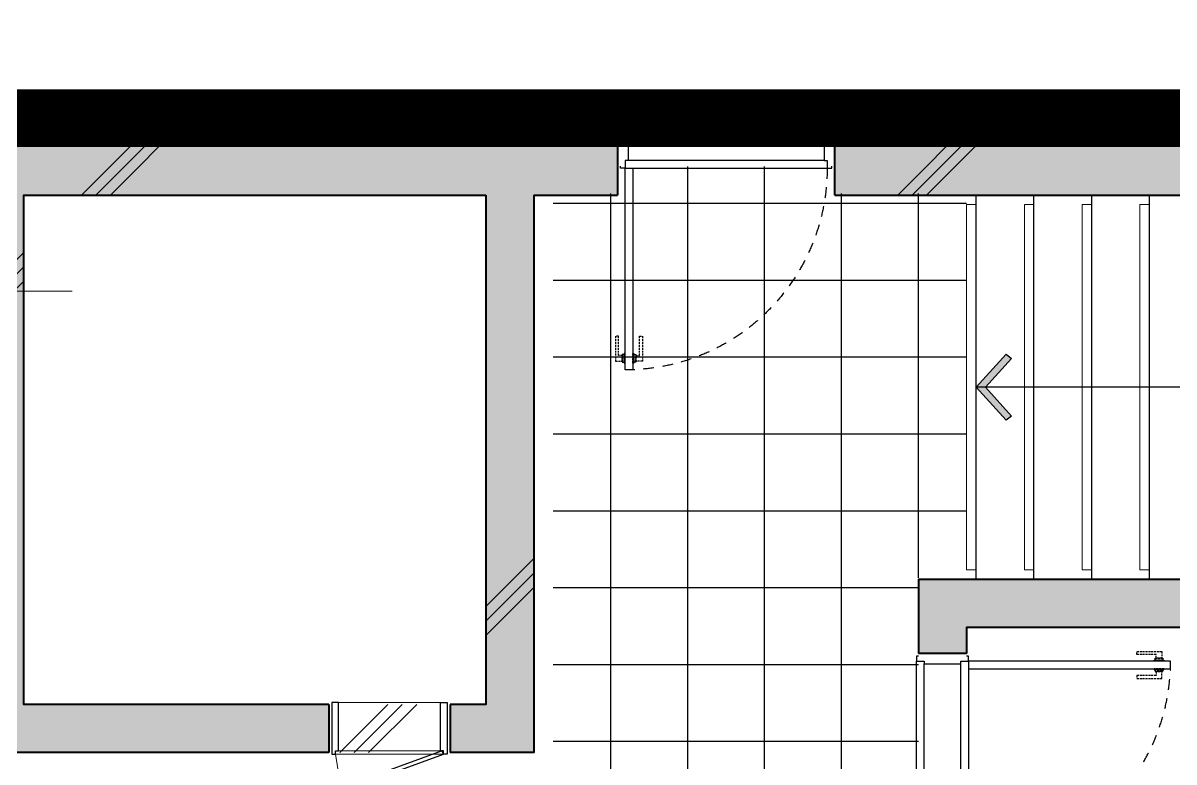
# Model space of a CAD drawing. Header units: millimetres. Extents: x 3546612 to 5615882, y 547008 to 3162891.
# Drawn here: x 5368720 to 5374703, y 2454518 to 2458363 of the extents above; entities that cross this region are included whole.
import ezdxf

# ---------------------------------------------------------------- set-up
doc = ezdxf.new("R2010")
doc.units = ezdxf.units.MM
doc.linetypes.add('XR-평면도$0$DASHEDX2', pattern=[1.5, 1, -0.5])
doc.linetypes.add('XR-평면도$0$HID', pattern=[2, 1.1, -0.9])
for name, color, linetype in [('HEB-Angle joint', 1, 'Continuous'), ('HEB-Area(PC Topping)', 3, 'Continuous'), ('XR-평면도$0$A-CONC-SOLD', 9, 'Continuous'), ('XR-평면도$0$A-ELEV-PATT', 9, 'Continuous')]:
    doc.layers.add(name, color=color, linetype=linetype)
for name, color, linetype, lineweight in [('XR-평면도$0$A-CNTL', 9, 'Continuous', 15), ('XR-평면도$0$A-CONC-LIN1', 9, 'Continuous', 40), ('XR-평면도$0$A-DWXM-DOOR', 9, 'Continuous', 25), ('XR-평면도$0$A-DWXM-ELEV', 9, 'Continuous', 18), ('XR-평면도$0$A-ELEV-LIN3', 9, 'Continuous', 18), ('XR-평면도$0$A-SSXM-STAIR', 9, 'Continuous', 25), ('XR-평면도$0$A-XXXX-HATC', 9, 'Continuous', 18), ('XR-평면도$0$A-XXXX-SYMB', 9, 'Continuous', 25)]:
    doc.layers.add(name, color=color, linetype=linetype, lineweight=lineweight)

# ---------------------------------------------------------------- blocks, each defined once
blk = doc.blocks.new('XR-평면도$0$RAMP_내려감(기준층) (220802)')
at = {"layer": 'XR-평면도$0$A-CNTL', "ltscale": 300}
blk.add_lwpolyline([(-24300, -25700), (25700, -25700)], dxfattribs=at)
blk = doc.blocks.new('XR-평면도$0$ARROW')
blk.add_lwpolyline([(-0.002, 0.87), (0.738, 0), (-0.002, -0.87), (0.15, -1), (1, 0), (0.15, 1)], close=True)
for points in [[(-0.002, 0.87), (0.15, 1), (0.738, 0), (1, 0)], [(0.738, 0), (1, 0), (-0.002, -0.87), (0.15, -1)]]:
    blk.add_solid(points)
blk = doc.blocks.new('XR-평면도$0$도어_008')
at = {"layer": 'XR-평면도$0$A-DWXM-DOOR'}
blk.add_lwpolyline([(65, 0), (65, 1050), (25, 1050), (25, 0)], close=True, dxfattribs=at)
at = {"layer": 'XR-평면도$0$A-DWXM-DOOR', "color": 9, "linetype": 'XR-평면도$0$DASHEDX2', "ltscale": 10}
for points in [[(-25, 1005), (10, 1005), (10, 975), (-10, 975), (-10, 875), (-25, 875)], [(20, 1010), (20, 970), (10, 970), (10, 1010)], [(20, 965), (20, 1015), (25, 1015), (25, 965)], [(70, 965), (70, 1015), (65, 1015), (65, 965)], [(70, 1010), (70, 970), (80, 970), (80, 1010)], [(115, 1005), (80, 1005), (80, 975), (100, 975), (100, 875), (115, 875)]]:
    blk.add_lwpolyline(points, close=True, dxfattribs=at)
at = {"layer": 'XR-평면도$0$A-DWXM-DOOR', "color": 0}
for points in [[(0, -260), (0, -270), (25, -270), (25, -230), (40, -230), (40, -40), (25, -40), (25, 0), (0, 0), (0, -10)], [(1100, -260), (1100, -270), (1075, -270), (1075, -230), (1060, -230), (1060, -40), (1075, -40), (1075, 0), (1100, 0), (1100, -10)]]:
    blk.add_lwpolyline(points, dxfattribs=at)
at = {"layer": 'XR-평면도$0$A-DWXM-DOOR', "color": 9}
for points in [[(25, 0), (1075, 0)], [(1060, -40), (40, -40)], [(1060, -230), (40, -230)], [(1075, -270), (25, -270)]]:
    blk.add_lwpolyline(points, dxfattribs=at)
at = {"layer": 'XR-평면도$0$A-DWXM-DOOR', "color": 1, "linetype": 'XR-평면도$0$HID', "ltscale": 50}
blk.add_arc((25, 0), 1050, 0, 90, dxfattribs=at)
blk = doc.blocks.new('XR-평면도$0$점검용도어250(210707)')
at = {"layer": 'XR-평면도$0$A-DWXM-DOOR'}
blk.add_lwpolyline([(-273.7, 252.6), (252.6, 444.1), (246.2, 461.5), (-280, 270)], close=True, dxfattribs=at)
for points in [[(-300, 270), (-280, 270), (-280, 251.5), (-265, 251.5), (-265, 0), (-300, 0), (-300, 270)], [(300, 270), (280, 270), (280, 251.5), (265, 251.5), (265, 0), (300, 0), (300, 270)]]:
    blk.add_lwpolyline(points, dxfattribs=at)
at = {"layer": 'XR-평면도$0$A-DWXM-ELEV'}
for p, q in [((252.6, 444.1), (280, 270)), ((280, 270), (-280, 270)), ((-265, 251.5), (265, 251.5)), ((-265, 0), (265, 0))]:
    blk.add_line(p, q, dxfattribs=at)
blk = doc.blocks.new('XR-평면도$0$CORE_03_06_B2F 3F에서8F (230330)')
at = {"layer": 'XR-평면도$0$A-CONC-SOLD'}
h = blk.add_hatch(dxfattribs=at)
h.set_pattern_fill('CONC', color=256, scale=100, angle=180)
h.set_pattern_definition([(225, (259193, 729020.6), (2121.32, -2121.32), []), (225, (259193, 728945.6), (2121.32, -2121.32), []), (225, (259193, 728870.6), (2121.32, -2121.32), [])])
h.paths.add_polyline_path([(0, 0), (10950, 0), (10950, 10700), (10550, 10700), (10550, 10000), (7300, 10000), (7300, 9550), (7550, 9550), (7550, 9750), (10550, 9750), (10550, 7250), (8850, 7250), (8850, 7000), (10550, 7000), (10550, 400), (7550, 400), (7550, 7000), (7750, 7000), (7750, 7250), (7550, 7250), (7550, 8450), (7300, 8450), (7300, 5550), (6850, 5550), (6850, 5300), (7300, 5300), (7300, 400), (3500, 400), (3500, 900), (3250, 900), (3250, 400), (400, 400), (400, 2700), (3250, 2700), (3250, 2200), (3500, 2200), (3500, 3500), (3250, 3500), (3250, 2950), (400, 2950), (400, 5300), (3250, 5300), (3250, 4700), (3500, 4700), (3500, 5300), (5750, 5300), (5750, 5550), (5300, 5550), (5300, 7900), (5050, 7900), (5050, 5550), (400, 5550), (400, 9100), (1300, 9100), (1300, 9350), (400, 9350), (400, 12000), (2400, 12000), (2400, 9350), (1915, 9350), (1915, 9100), (3550, 9100), (3550, 9350), (2650, 9350), (2650, 12000), (5050, 12000), (5050, 9350), (4150, 9350), (4150, 9100), (5300, 9100), (5300, 12000), (5750, 12000), (5750, 12400), (0, 12400)])
h.paths.add_polyline_path([(6850, 12000), (10550, 12000), (10550, 11800), (10950, 11800), (10950, 12400), (6850, 12400)], flags=17)
at = {"layer": 'XR-평면도$0$A-XXXX-HATC'}
h = blk.add_hatch(color=253, dxfattribs=at)
h.dxf.hatch_style = 1
h.paths.add_polyline_path([(0, 12400), (0, 0), (10950, 0), (10950, 10685), (10550, 10685), (10550, 10000), (7300, 10000), (7300, 9615), (7550, 9615), (7550, 9750), (10550, 9750), (10550, 7250), (8765, 7250), (8765, 7000), (10550, 7000), (10550, 400), (7550, 400), (7550, 7000), (7635, 7000), (7635, 7250), (7550, 7250), (7550, 8485), (7300, 8485), (7300, 5550), (6865, 5550), (6865, 5300), (7300, 5300), (7300, 400), (3500, 400), (3500, 900), (3250, 900), (3250, 400), (400, 400), (400, 2700), (3250, 2700), (3250, 2200), (3500, 2200), (3500, 3475), (3250, 3475), (3250, 2950), (400, 2950), (400, 5300), (3250, 5300), (3250, 4775), (3500, 4775), (3500, 5300), (5735, 5300), (5735, 5550), (400, 5550), (400, 9100), (1285, 9100), (1285, 9350), (400, 9350), (400, 12000), (2400, 12000), (2400, 9350), (1915, 9350), (1915, 9100), (4235, 9100), (4235, 9350), (2650, 9350), (2650, 12000), (5050, 12000), (5050, 9350), (4865, 9350), (4865, 9100), (5300, 9100), (5300, 12000), (5735, 12000), (5735, 12400)])
h.paths.add_polyline_path([(6865, 12000), (6865, 12400), (10950, 12400), (10950, 11815), (10550, 11815), (10550, 12000)])
at = {"layer": 'XR-평면도$0$A-CONC-LIN1'}
for p, q in [((4235, 9350), (4235, 9100)), ((4865, 9350), (4865, 9100))]:
    blk.add_line(p, q, dxfattribs=at)
for points in [[(5735, 12400), (0, 12400), (0, 0), (10950, 0), (10950, 10685), (10550, 10685)], [(5735, 12400), (5735, 12000)], [(6865, 12000), (6865, 12400), (10950, 12400), (10950, 11815), (10550, 11815)], [(4235, 9350), (2650, 9350), (2650, 12000), (5050, 12000)], [(5300, 12000), (5300, 9100), (4865, 9100)], [(5050, 12000), (5050, 9350), (4865, 9350)], [(5300, 12000), (5735, 12000)], [(6865, 12000), (10550, 12000)], [(10550, 10000), (7300, 10000), (7300, 9615)], [(10550, 9750), (7550, 9750), (7550, 9615)], [(7550, 9615), (7300, 9615)], [(4235, 9100), (1915, 9100)]]:
    blk.add_lwpolyline(points, dxfattribs=at)
at = {"layer": 'XR-평면도$0$A-ELEV-LIN3'}
for points in [[(7600, 11950), (7550, 11950), (7550, 10050), (7600, 10050)], [(7900, 11950), (7850, 11950), (7850, 10050), (7900, 10050)], [(8200, 11950), (8150, 11950), (8150, 10050), (8200, 10050)], [(8500, 11950), (8450, 11950), (8450, 10050), (8500, 10050)]]:
    blk.add_lwpolyline(points, dxfattribs=at)
at = {"layer": 'XR-평면도$0$A-SSXM-STAIR'}
for p, q in [((7600, 10000), (7600, 12000)), ((7900, 10000), (7900, 12000)), ((8200, 10000), (8200, 12000)), ((8500, 10000), (8500, 12000))]:
    blk.add_line(p, q, dxfattribs=at)
at = {"layer": 'XR-평면도$0$A-XXXX-SYMB'}
blk.add_lwpolyline([(9100, 11000), (7600, 11000)], dxfattribs=at)
at = {"xscale": -1, "rotation": 180}
blk.add_blockref('XR-평면도$0$도어_008', (5750, 12140), dxfattribs=at)
for name, p, rotation in [('XR-평면도$0$도어_008', (7560, 9600), 270), ('XR-평면도$0$점검용도어250(210707)', (4550, 9360), 180)]:
    blk.add_blockref(name, p, dxfattribs=dict(rotation=rotation))
at = {"layer": 'XR-평면도$0$A-XXXX-SYMB', "xscale": -183.0041772266853, "yscale": 172.3206394866578, "zscale": 183.0041772266853}
blk.add_blockref('XR-평면도$0$ARROW', (7783, 11000), dxfattribs=at)

msp = doc.modelspace()

# ---------------------------------------------------------------- linework, layer by layer
at = {"layer": 'HEB-Angle joint', "const_width": 300}
msp.add_lwpolyline([(5365925, 2491037.1), (5388575, 2491037.1), (5388575, 2457867.6), (5365925, 2457867.6)], close=True, dxfattribs=at)
at = {"layer": 'HEB-Area(PC Topping)'}
msp.add_lwpolyline([(5433125.1, 2458367.6), (5406075.1, 2458367.6), (5406075.1, 2461367.6), (5404075.1, 2461367.6), (5404075.1, 2458367.6), (5377025.1, 2458367.6), (5377025.1, 2457867.6), (5365975.1, 2457867.6), (5365975.1, 2525067.6), (5370975.1, 2525067.6), (5370975.1, 2535367.6), (5370975.1, 2535967.6), (5494175.1, 2535967.6)], dxfattribs=at)
at = {"layer": 'XR-평면도$0$A-ELEV-PATT'}
for p, q in [((5372175, 2451035.2), (5372175, 2457615.2)), ((5372175, 2451035.2), (5372175, 2457615.2)), ((5372175, 2451035.2), (5372175, 2457615.2)), ((5372575, 2451035.2), (5372575, 2457615.2)), ((5372575, 2451035.2), (5372575, 2457615.2)), ((5372575, 2451035.2), (5372575, 2457615.2)), ((5371775, 2451117.6), (5371775, 2457475.2)), ((5371775, 2451117.6), (5371775, 2457475.2)), ((5371775, 2451117.6), (5371775, 2457475.2)), ((5372975, 2451117.6), (5372975, 2457475.2)), ((5372975, 2451117.6), (5372975, 2457475.2)), ((5372975, 2451117.6), (5372975, 2457475.2)), ((5373375, 2455475.2), (5373375, 2457475.2)), ((5373375, 2455475.2), (5373375, 2457475.2)), ((5373375, 2455475.2), (5373375, 2457475.2)), ((5371475, 2457425.2), (5373625, 2457425.2)), ((5371475, 2457425.2), (5373625, 2457425.2)), ((5371475, 2457425.2), (5373625, 2457425.2)), ((5371475, 2457025.2), (5373625, 2457025.2)), ((5371475, 2457025.2), (5373625, 2457025.2)), ((5371475, 2457025.2), (5373625, 2457025.2)), ((5371475, 2456625.2), (5373625, 2456625.2)), ((5371475, 2456625.2), (5373625, 2456625.2)), ((5371475, 2456625.2), (5373625, 2456625.2)), ((5371475, 2456225.2), (5373625, 2456225.2)), ((5371475, 2456225.2), (5373625, 2456225.2)), ((5371475, 2456225.2), (5373625, 2456225.2)), ((5371475, 2455825.2), (5373625, 2455825.2)), ((5371475, 2455825.2), (5373625, 2455825.2)), ((5371475, 2455825.2), (5373625, 2455825.2)), ((5371475, 2455425.2), (5373375, 2455425.2)), ((5371475, 2455425.2), (5373375, 2455425.2)), ((5371475, 2455425.2), (5373375, 2455425.2)), ((5371475, 2455025.2), (5373375, 2455025.2)), ((5371475, 2455025.2), (5373375, 2455025.2)), ((5371475, 2455025.2), (5373375, 2455025.2)), ((5371475, 2454625.2), (5373375, 2454625.2)), ((5371475, 2454625.2), (5373375, 2454625.2)), ((5371475, 2454625.2), (5373375, 2454625.2))]:
    msp.add_line(p, q, dxfattribs=at)

# ---------------------------------------------------------------- block references
for name, p in [('XR-평면도$0$RAMP_내려감(기준층) (220802)', (5343275, 2482667.6)), ('XR-평면도$0$CORE_03_06_B2F 3F에서8F (230330)', (5366075, 2445467.6)), ('XR-평면도$0$CORE_03_06_B2F 3F에서8F (230330)', (5366075, 2445467.6)), ('XR-평면도$0$CORE_03_06_B2F 3F에서8F (230330)', (5366075, 2445467.6))]:
    msp.add_blockref(name, p)

doc.saveas('drawing.dxf')
